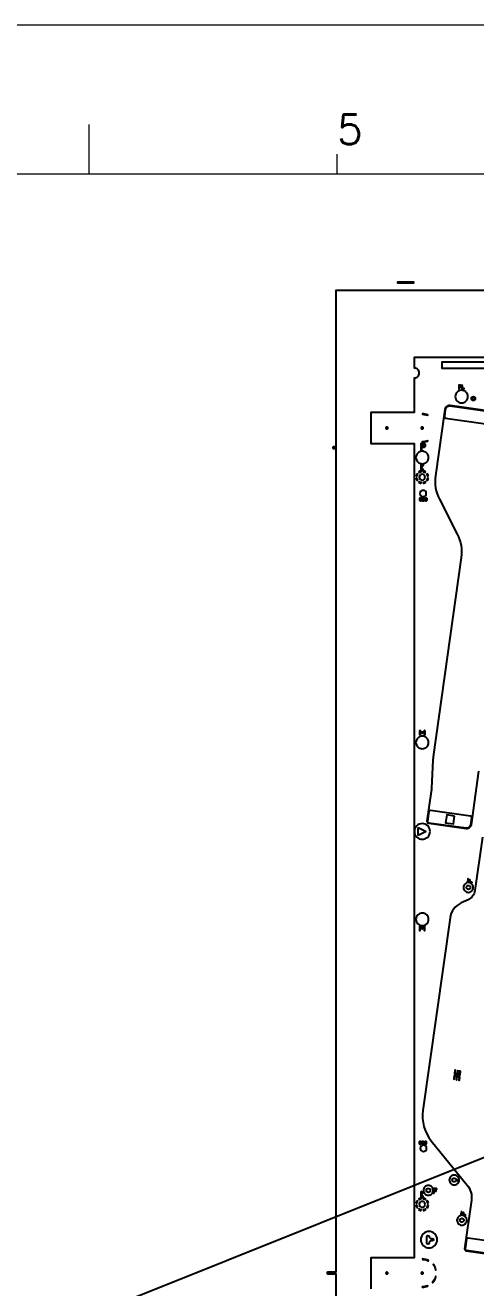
# Model space of a CAD drawing. Header units: millimetres. Extents: x 236 to 1271, y 167 to 899.
# Drawn here: x 753.5 to 868.1, y 577.7 to 898.9 of the extents above; entities that cross this region are included whole.
import ezdxf

# ---------------------------------------------------------------- set-up
doc = ezdxf.new("R2010")
doc.units = ezdxf.units.MM
doc.header["$LTSCALE"] = 23.1
doc.layers.get('0').update_dxf_attribs({"linetype": 'CONTINUOUS'})
doc.layers.add('0PAPERF', color=2, linetype='CONTINUOUS', lineweight=0, plot=False)
for name, color, linetype in [('bacode-b_layer2', 4, 'CONTINUOUS'), ('susa-b_layer1', 2, 'CONTINUOUS'), ('備註', 1, 'CONTINUOUS')]:
    doc.layers.add(name, color=color, linetype=linetype)
doc.styles.add('SIMPLEX', font='simplex.shx')

msp = doc.modelspace()

# ---------------------------------------------------------------- linework, layer by layer
at = {"lineweight": 0}
for p, q in [((769.79454, 861.02562), (769.79454, 873.64089)), ((832.87089, 861.02562), (832.87089, 866.07173)), ((1239.08258, 861.02562), (265.18374, 861.02562))]:
    msp.add_line(p, q, dxfattribs=at)
for p, q in [((853.34415, 784.71813), (853.20071, 784.86157)), ((854.24496, 785.29837), (854.24496, 785.50122)), ((853.20071, 782.98017), (853.34415, 783.12361)), ((853.49496, 692.78087), (853.49496, 694.78087)), ((853.49496, 694.78087), (855.49496, 693.78087)), ((855.49496, 693.78087), (853.49496, 692.78087)), ((853.34415, 599.71813), (853.20071, 599.86157)), ((853.20071, 597.98017), (853.34415, 598.12361)), ((854.24496, 600.29837), (854.24496, 600.50122))]:
    msp.add_line(p, q)
for points in [[(1128.49496, 581.22087, 1), (1128.49496, 581.62087), (1126.49496, 581.62087), (1126.49496, 831.42087), (979.69496, 831.42087), (979.69496, 833.42087, 1), (979.29496, 833.42087), (979.29496, 831.42087), (832.49496, 831.42087), (832.49496, 581.62087), (830.49496, 581.62087, 1), (830.49496, 581.22087), (832.49496, 581.22087), (832.49496, 331.42087), (979.29496, 331.42087), (979.29496, 329.42087, 1), (979.69496, 329.42087), (979.69496, 331.42087), (1126.49496, 331.42087), (1126.49496, 376.92087), (1117.54496, 376.92087), (1117.54496, 385.92087), (1126.49496, 385.92087), (1126.49496, 581.22087)], [(852.29496, 833.32087, 1), (852.29496, 833.52087), (848.29497, 833.52087, 1), (848.29497, 833.32087)], [(1100.49496, 812.42087, 0.414216), (1099.49496, 813.42087, 0.182679), (1098.83352, 813.17087), (859.49496, 813.17087), (859.49496, 811.67087), (1098.83352, 811.67087, 0.182679), (1099.49496, 811.42087, 0.414216)], [(865.07512, 806.33445, 1), (865.07512, 806.47445), (864.70803, 806.47445), (864.70803, 807.25875, 1), (864.56803, 807.25875), (864.56803, 806.40445, 0.414239), (864.63803, 806.33445)], [(866.09496, 804.42087, 0.414215), (864.49496, 806.02087, 0.414215), (862.89496, 804.42087, 0.414215), (864.49496, 802.82087, 0.414215)], [(855.87726, 799.74491, 0.092747), (854.58197, 800.01982, 1), (854.57955, 799.91985, -0.092747), (855.83886, 799.65257, 1)], [(845.74496, 796.42087, 0.414222), (845.49496, 796.67087, 0.414222), (845.24496, 796.42087, 0.414222), (845.49496, 796.17087, 0.414222)], [(854.74496, 796.42087, 0.414222), (854.49496, 796.67087, 0.414222), (854.24496, 796.42087, 0.414222), (854.49496, 796.17087, 0.414222)], [(832.24496, 791.42087, 0.414222), (831.99496, 791.67087, 0.414222), (831.74496, 791.42087, 0.414222), (831.99496, 791.17087, 0.414222)], [(856.09496, 788.92087, 0.414215), (854.49496, 790.52087, 0.414215), (852.89496, 788.92087, 0.414215), (854.49496, 787.32087, 0.414215)], [(855.24496, 783.92087, 0.414216), (854.49496, 784.67087, 0.414216), (853.74496, 783.92087, 0.414216), (854.49496, 783.17087, 0.414216)], [(855.52571, 779.75675, 0.414216), (854.72571, 780.55675, 0.414216), (853.92571, 779.75675, 0.414216), (854.72571, 778.95675, 0.414216)], [(854.30335, 778.01979, 1), (854.23264, 778.0905), (854.14794, 778.00581), (853.99069, 778.00581), (853.92064, 778.07585), (853.92064, 778.43178), (853.99069, 778.50183), (854.14794, 778.50183), (854.23264, 778.41714, 1), (854.30335, 778.48785), (854.20416, 778.58703, 0.200121), (854.16865, 778.60183), (853.96998, 778.60183, 0.200121), (853.93447, 778.58703), (853.83544, 778.488, 0.200121), (853.82064, 778.45249), (853.82064, 778.05514, 0.200121), (853.83544, 778.01963), (853.93447, 777.92061, 0.200121), (853.96998, 777.90581), (854.16865, 777.90581, 0.200121), (854.20416, 777.92061)], [(855.71799, 778.05514), (855.71799, 778.45249, 0.200121), (855.70319, 778.488), (855.60416, 778.58703, 0.200121), (855.56865, 778.60183), (855.36998, 778.60183, 0.200121), (855.33447, 778.58703), (855.23544, 778.488, 0.200121), (855.22064, 778.45249), (855.22064, 778.05514, 0.200121), (855.23544, 778.01963), (855.33447, 777.92061, 0.200121), (855.36998, 777.90581), (855.56865, 777.90581, 0.200121), (855.60416, 777.92061), (855.70319, 778.01963, 0.200121)], [(856.09496, 716.42087, 0.414215), (854.49496, 718.02087, 0.414215), (852.89496, 716.42087, 0.414215), (854.49496, 714.82087, 0.414215)], [(856.49496, 693.78087, 0.414214), (854.49496, 695.78087, 0.414214), (852.49496, 693.78087, 0.414214), (854.49496, 691.78087, 0.414214)], [(867.10829, 680.87471), (866.66611, 680.93686), (866.72826, 681.37903, 1), (866.57972, 681.39991), (866.51757, 680.95773), (866.14966, 681.00944), (866.236, 681.62377, 1), (866.08746, 681.64464), (865.99068, 680.95604, 0.41424), (866.05452, 680.87134), (867.08741, 680.72617, 1)], [(867.49107, 679.52411, 0.414215), (866.24107, 680.77411, 0.414215), (864.99107, 679.52411, 0.414215), (866.24107, 678.27411, 0.414215)], [(866.74107, 679.52411, -0.414217), (866.24107, 679.02411, -0.414217), (865.74107, 679.52411, -0.414217), (866.24107, 680.02411, -0.414217)], [(856.09496, 671.42087, 0.414215), (854.49496, 673.02087, 0.414215), (852.89496, 671.42087, 0.414215), (854.49496, 669.82087, 0.414215)], [(864.25966, 632.67459, 0.386732), (864.20306, 632.75815), (863.54961, 632.91633, 0.444113), (863.45766, 632.85364), (863.35721, 632.13886), (862.85024, 632.26157), (862.95278, 632.99117, 1), (862.80424, 633.01205), (862.69227, 632.21534, 0.386732), (862.74887, 632.13178), (864.05577, 631.81543, 0.444113), (864.14772, 631.87812)], [(864.06621, 631.29813, 0.386732), (864.00961, 631.38169), (862.70271, 631.69804, 0.444113), (862.61076, 631.63536), (862.49879, 630.83865, 1), (862.64733, 630.81778), (862.74782, 631.53279), (863.25478, 631.41007), (863.15225, 630.68048, 1), (863.30079, 630.6596), (863.40127, 631.37461), (863.90824, 631.25189), (863.8057, 630.5223, 1), (863.95424, 630.50142)], [(854.18621, 614.35713, 1), (854.1155, 614.42784), (854.03081, 614.34315), (853.87356, 614.34315), (853.80351, 614.4132), (853.80351, 614.76913), (853.87356, 614.83918), (854.03081, 614.83918), (854.1155, 614.75448, 1), (854.18621, 614.82519), (854.08703, 614.92438, 0.200121), (854.05152, 614.93918), (853.85285, 614.93918, 0.200121), (853.81734, 614.92438), (853.71831, 614.82535, 0.200121), (853.70351, 614.78984), (853.70351, 614.39249, 0.200121), (853.71831, 614.35698), (853.81734, 614.25795, 0.200121), (853.85285, 614.24315), (854.05152, 614.24315, 0.200121), (854.08703, 614.25795)], [(855.60398, 613.15704, 0.414216), (854.80398, 613.95704, 0.414216), (854.00398, 613.15704, 0.414216), (854.80398, 612.35704, 0.414216)], [(855.60086, 614.39249), (855.60086, 614.78984, 0.200121), (855.58606, 614.82535), (855.48703, 614.92438, 0.200121), (855.45152, 614.93918), (855.25285, 614.93918, 0.200121), (855.21734, 614.92438), (855.11831, 614.82535, 0.200121), (855.10351, 614.78984), (855.10351, 614.39249, 0.200121), (855.11831, 614.35698), (855.21734, 614.25795, 0.200121), (855.25285, 614.24315), (855.45152, 614.24315, 0.200121), (855.48703, 614.25795), (855.58606, 614.35698, 0.200121)], [(863.88476, 605.10292, 0.414215), (862.63476, 606.35292, 0.414215), (861.38476, 605.10292, 0.414215), (862.63476, 603.85292, 0.414215)], [(863.59752, 605.11909), (863.55577, 604.82201), (863.08621, 604.888, -0.289315), (862.63476, 604.60292, -0.414217), (862.13476, 605.10292, -0.414217), (862.63476, 605.60292, -0.366656), (863.12797, 605.18508)], [(857.29329, 602.46465, 0.414215), (856.04329, 603.71465, 0.414215), (854.79329, 602.46465, 0.414215), (856.04329, 601.21465, 0.414215)], [(856.54329, 602.46465, -0.414217), (856.04329, 601.96465, -0.414217), (855.54329, 602.46465, -0.414217), (856.04329, 602.96465, -0.414217)], [(855.24496, 598.92087, 0.414216), (854.49496, 599.67087, 0.414216), (853.74496, 598.92087, 0.414216), (854.49496, 598.17087, 0.414216)], [(865.83178, 594.87002, 0.414215), (864.58178, 596.12002, 0.414215), (863.33178, 594.87002, 0.414215), (864.58178, 593.62002, 0.414215)], [(865.08178, 594.87002, -0.414217), (864.58178, 594.37002, -0.414217), (864.08178, 594.87002, -0.414217), (864.58178, 595.37002, -0.414217)], [(865.449, 596.22062), (865.00683, 596.28276), (865.06897, 596.72494, 1), (864.92043, 596.74582), (864.85829, 596.30364), (864.49038, 596.35535), (864.57672, 596.96967, 1), (864.42818, 596.99055), (864.3314, 596.30195, 0.41424), (864.39523, 596.21724), (865.42813, 596.07208, 1)], [(858.3099, 589.90893, 0.414215), (856.2099, 592.00893, 0.414215), (854.1099, 589.90893, 0.414215), (856.2099, 587.80893, 0.414215)], [(857.0599, 589.60893), (856.7599, 589.60893, 0.414217), (856.2599, 589.10893, -1), (855.6599, 589.10893), (855.6599, 590.70893, -1), (856.2599, 590.70893, 0.414217), (856.7599, 590.20893), (857.0599, 590.20893, -1)], [(845.74496, 581.42087, 0.414222), (845.49496, 581.67087, 0.414222), (845.24496, 581.42087, 0.414222), (845.49496, 581.17087, 0.414222)], [(854.74496, 581.42087, 0.414222), (854.49496, 581.67087, 0.414222), (854.24496, 581.42087, 0.414222), (854.49496, 581.17087, 0.414222)], [(855.88611, 578.10052, 1), (855.84746, 578.19275, -0.095675), (854.54825, 577.92128, 1), (854.54978, 577.82129, 0.095675)]]:
    msp.add_lwpolyline(points, format="xyb", close=True)
for points in [[(841.49496, 577.42087), (841.49496, 585.42087), (852.49496, 585.42087), (852.49496, 693.78087), (852.49496, 792.42087), (841.49496, 792.42087), (841.49496, 800.42087), (852.49496, 800.42087), (852.49496, 809.17087, 0.414215), (853.74496, 810.42087, 0.414215), (852.49496, 811.67087), (852.49496, 814.42087), (1106.49496, 814.42087), (1106.49496, 811.67087, 0.414215), (1105.24496, 810.42087, 0.414215), (1106.49496, 809.17087), (1106.49496, 800.42087), (1117.49496, 800.42087), (1117.49496, 792.42087), (1106.49496, 792.42087), (1106.49496, 729.66498)], [(864.34512, 806.97432), (864.34512, 807.11604, 0.166398), (864.33065, 807.15899), (864.22138, 807.30137, 0.234442), (864.16551, 807.32875), (863.83803, 807.32875, 0.414239), (863.76803, 807.25875), (863.76803, 806.8316)], [(863.76803, 806.8316), (863.76803, 806.40445, 1), (863.90803, 806.40445), (863.90803, 806.7616), (864.16551, 806.7616, 0.234442), (864.22138, 806.78898), (864.33065, 806.93137, 0.166397), (864.34512, 806.97432)], [(871.08016, 800.77713), (861.57617, 802.11282, 0.147928), (861.00398, 802.02402), (860.78346, 801.9177, 0.250656), (860.22721, 801.15613), (857.85155, 784.25243, 0.154616), (858.85664, 778.29641), (863.4157, 769.40906, -0.154617), (864.42079, 763.45304), (857.30135, 712.79554, 0.021814), (857.21781, 711.92761), (856.84306, 704.77852, -0.02121), (856.76289, 703.93437), (855.70667, 696.41896, 0.414221), (856.13211, 695.85439), (865.63585, 694.51872, 0.147966), (866.20817, 694.60759), (866.42875, 694.71355, 0.250642), (866.98506, 695.47538), (868.90347, 709.12556, -0.256384)], [(855.32446, 791.88731), (855.32446, 792.13877, 0.163734), (855.29904, 792.21433), (855.11143, 792.46279, 0.23584), (855.0115, 792.51269), (854.25966, 792.51269, 0.414226), (854.13466, 792.38769), (854.13466, 791.63839)], [(854.13466, 791.63839), (854.13466, 790.88909, 1), (854.38466, 790.88909), (854.38466, 791.51339), (855.0115, 791.51339, 0.235848), (855.11143, 791.5633), (855.29904, 791.81176, 0.163746), (855.32446, 791.88731)], [(855.87726, 793.09683, 1), (855.83886, 793.18917, -0.099405), (854.4872, 792.92088, 1), (854.48698, 792.82088)], [(854.32368, 786.61581), (854.32368, 787.09515, 1), (854.17368, 787.09515), (854.17368, 785.65476, 1), (854.32368, 785.65476), (854.32368, 786.1341)], [(854.80711, 785.69734), (854.33979, 786.37495), (854.80711, 787.05257, 1), (854.68363, 787.13773), (854.32368, 786.61581)], [(852.91461, 784.17087), (853.11746, 784.17087, -0.106992), (853.34415, 784.71813)], [(853.55426, 785.21512), (853.6977, 785.07169, -0.106991), (854.24496, 785.29837)], [(854.32368, 786.1341), (854.68363, 785.61218, 1), (854.80711, 785.69734)], [(854.74496, 785.50122), (854.74496, 785.29837, -0.106992), (855.29222, 785.07169), (855.43566, 785.21512)], [(855.78921, 784.86157), (855.64578, 784.71813, -0.106991), (855.87246, 784.17087), (856.07531, 784.17087)], [(853.34415, 783.12361, -0.106993), (853.11746, 783.67087), (852.91461, 783.67087)], [(854.24496, 782.34052), (854.24496, 782.54337, -0.106992), (853.6977, 782.77006), (853.55427, 782.62662)], [(855.43566, 782.62662), (855.29222, 782.77006, -0.106991), (854.74496, 782.54337), (854.74496, 782.34052)], [(856.07531, 783.67087), (855.87246, 783.67087, -0.106992), (855.64578, 783.12361), (855.78921, 782.98017)], [(855.01799, 778.35316), (855.01799, 778.45249, 0.200121), (855.00319, 778.488), (854.90416, 778.58703, 0.200121), (854.86865, 778.60183), (854.66998, 778.60183, 0.200121), (854.63447, 778.58703), (854.53529, 778.48785, 1), (854.606, 778.41714), (854.69069, 778.50183), (854.84794, 778.50183), (854.91799, 778.43178), (854.91799, 778.37387), (854.84794, 778.30382), (854.76932, 778.30382, 0.251052), (854.72769, 778.28152), (854.52906, 777.98358, 0.599342), (854.57064, 777.90581), (854.96799, 777.90581, 1), (854.96799, 778.00581), (854.66407, 778.00581)], [(854.66407, 778.00581), (854.79608, 778.20382), (854.86865, 778.20382, 0.200121), (854.90416, 778.21862), (855.00319, 778.31765, 0.200121), (855.01799, 778.35316)], [(855.20595, 718.35656), (855.20595, 719.34994, 0.63678), (855.04174, 719.4266), (854.50992, 718.98342), (853.97811, 719.4266, 0.63678), (853.8139, 719.34994), (853.8139, 718.35656, 1), (854.0139, 718.35656), (854.0139, 719.13643)], [(854.0139, 719.13643), (854.44591, 718.77642, 0.362064), (854.57394, 718.77642), (855.00595, 719.13643)], [(855.00595, 719.13643), (855.00595, 718.35656, 1), (855.20595, 718.35656)], [(869.80486, 692.36636), (867.88645, 678.71618, -0.256384), (866.1588, 676.40337), (864.43701, 675.61943, 0.256388), (861.55745, 671.76483), (854.67291, 622.77873, 0.207998), (856.8042, 615.0939), (865.95145, 603.79764, -0.207969), (867.01672, 599.95583), (865.28436, 587.62945, 0.41437), (865.70976, 587.06462), (875.21375, 585.72892, 0.147928)], [(855.19339, 668.62536), (855.19339, 669.61874, 0.63678), (855.02917, 669.6954), (854.49736, 669.25222), (853.96554, 669.6954, 0.63678), (853.80133, 669.61874), (853.80133, 668.62536, 1), (854.00133, 668.62536), (854.00133, 669.40523)], [(854.00133, 669.40523), (854.43334, 669.04523, 0.362064), (854.56138, 669.04523), (854.99339, 669.40523)], [(854.99339, 669.40523), (854.99339, 668.62536, 1), (855.19339, 668.62536)], [(854.90086, 614.6905), (854.90086, 614.78984, 0.200121), (854.88606, 614.82535), (854.78703, 614.92438, 0.200121), (854.75152, 614.93918), (854.55285, 614.93918, 0.200121), (854.51734, 614.92438), (854.41815, 614.82519, 1), (854.48886, 614.75448), (854.57356, 614.83918), (854.73081, 614.83918), (854.80086, 614.76913), (854.80086, 614.71121), (854.73081, 614.64116), (854.65218, 614.64116, 0.251052), (854.61056, 614.61886), (854.41193, 614.32092, 0.599342), (854.45351, 614.24315), (854.85086, 614.24315, 1), (854.85086, 614.34315), (854.54693, 614.34315)], [(854.54693, 614.34315), (854.67894, 614.54116), (854.75152, 614.54116, 0.200121), (854.78703, 614.55596), (854.88606, 614.65499, 0.200121), (854.90086, 614.6905)], [(854.32368, 601.61581), (854.32368, 602.09515, 1), (854.17368, 602.09515), (854.17368, 600.65476, 1), (854.32368, 600.65476), (854.32368, 601.1341)], [(854.80711, 600.69734), (854.33979, 601.37495), (854.80711, 602.05257, 1), (854.68363, 602.13773), (854.32368, 601.61581)], [(854.32368, 601.1341), (854.68363, 600.61218, 1), (854.80711, 600.69734)], [(858.12181, 602.76189, 1), (858.12181, 602.91189), (857.42645, 602.91189, 0.414241), (857.35145, 602.83689), (857.35145, 602.31536)], [(857.35145, 602.31536), (857.35145, 601.79384, 1), (857.50145, 601.79384), (857.50145, 602.24036), (857.94797, 602.24036, 1), (857.94797, 602.39036), (857.50145, 602.39036), (857.50145, 602.76189), (858.12181, 602.76189)], [(852.91461, 599.17087), (853.11746, 599.17087, -0.106992), (853.34415, 599.71813)], [(853.34415, 598.12361, -0.106993), (853.11746, 598.67087), (852.91461, 598.67087)], [(853.55426, 600.21512), (853.6977, 600.07169, -0.106991), (854.24496, 600.29837)], [(854.24496, 597.34052), (854.24496, 597.54337, -0.106992), (853.6977, 597.77006), (853.55427, 597.62662)], [(854.74496, 600.50122), (854.74496, 600.29837, -0.106992), (855.29222, 600.07169), (855.43566, 600.21512)], [(855.43566, 597.62662), (855.29222, 597.77006, -0.106991), (854.74496, 597.54337), (854.74496, 597.34052)], [(855.78921, 599.86157), (855.64578, 599.71813, -0.106991), (855.87246, 599.17087), (856.07531, 599.17087)], [(856.07531, 598.67087), (855.87246, 598.67087, -0.106992), (855.64578, 598.12361), (855.78921, 597.98017)], [(854.60764, 585.0191, 1), (854.60451, 584.91915, -0.105767), (856.02615, 584.56816, 1), (856.0699, 584.65809)], [(857.37308, 583.58338, 1), (857.29313, 583.52331, -0.102768), (857.89897, 582.23495, 1), (857.99622, 582.25821)], [(857.96774, 580.4723, 1), (857.87128, 580.49865, -0.112739), (857.1362, 579.12438, 1), (857.21167, 579.05877)]]:
    msp.add_lwpolyline(points, format="xyb")
for points in [[(864.20512, 806.99775), (864.13133, 806.9016), (863.90803, 806.9016), (863.90803, 807.18875), (864.13133, 807.18875), (864.20512, 807.0926)], [(855.07446, 791.92921), (854.94925, 791.76339), (854.38466, 791.76339), (854.38466, 792.26269), (854.94925, 792.26269), (855.07446, 792.09688)], [(855.61799, 778.07585), (855.54794, 778.00581), (855.39069, 778.00581), (855.32064, 778.07585), (855.32064, 778.43178), (855.39069, 778.50183), (855.54794, 778.50183), (855.61799, 778.43178)], [(864.10169, 632.62836), (864.01066, 631.98068), (863.5037, 632.1034), (863.59472, 632.75107)], [(855.50086, 614.4132), (855.43081, 614.34315), (855.27356, 614.34315), (855.20351, 614.4132), (855.20351, 614.76913), (855.27356, 614.83918), (855.43081, 614.83918), (855.50086, 614.76913)]]:
    msp.add_lwpolyline(points, close=True)
for radius in [0.5, 0.35]:
    msp.add_circle((867.49496, 803.92087), radius)
for centre, radius, start, end in [((854.49495, 796.42087), 3.6, 269.873149, 292.580117), ((854.49496, 783.92087), 1.6, 143.989402, 171.010778), ((854.49496, 783.92087), 1.6, 98.989222, 126.010598), ((854.49496, 783.92087), 1.6, 53.989402, 81.010778), ((854.49496, 783.92087), 1.6, 8.989222, 36.010598), ((854.49496, 783.92087), 1.6, 188.989389, 216.010785), ((854.49496, 783.92087), 1.6, 233.989373, 261.01066), ((854.49496, 783.92087), 1.6, 278.989222, 306.010598), ((854.49496, 783.92087), 1.6, 323.989402, 351.010778), ((854.49496, 598.92087), 1.6, 143.989402, 171.010778), ((854.49496, 598.92087), 1.6, 188.989389, 216.010785), ((854.49496, 598.92087), 1.6, 98.989222, 126.010598), ((854.49496, 598.92087), 1.6, 233.989373, 261.01066), ((854.49496, 598.92087), 1.6, 53.989402, 81.010778), ((854.49496, 598.92087), 1.6, 278.989222, 306.010598), ((854.49496, 598.92087), 1.6, 8.989222, 36.010598), ((854.49496, 598.92087), 1.6, 323.989402, 351.010778), ((854.49497, 581.42086), 3.6, 64.056723, 88.206395), ((854.49495, 581.42087), 3.60001, 13.449879, 36.919746), ((854.49495, 581.42086), 3.6, 318.994101, 344.722898)]:
    msp.add_arc(centre, radius, start, end)
at = {"layer": '0PAPERF', "lineweight": 0}
msp.add_line((1270.88047, 898.88662), (236.16504, 898.88662), dxfattribs=at)
at = {"layer": 'bacode-b_layer2', "linetype": 'Continuous'}
msp.add_lwpolyline([(862.69943, 697.68733), (860.71889, 697.96568), (860.44055, 695.98514), (862.42108, 695.70679)], close=True, dxfattribs=at)
at = {"layer": 'susa-b_layer1', "linetype": 'Continuous'}
for points in [[(871.35087, 800.23378, 0.414219), (871.05298, 800.6291), (861.54924, 801.96476, 0.148072), (861.06254, 801.88901), (860.84276, 801.78344, 0.25078), (860.36954, 801.13561), (860.11696, 799.33844, 0.414006), (860.41489, 798.94337), (870.6146, 797.5099, 0.414005), (871.00989, 797.80754)], [(867.08377, 697.29443, 0.414006), (866.78584, 697.6895), (856.58613, 699.12297, 0.414005), (856.19085, 698.82533), (855.84986, 696.39909, 0.414216), (856.14776, 696.00377), (865.65149, 694.66811, 0.148075), (866.1382, 694.74386), (866.35797, 694.84943, 0.250782), (866.8312, 695.49726)], [(876.66197, 588.50484, 0.414006), (876.36404, 588.89991), (866.16432, 590.33338, 0.414005), (865.76904, 590.03574), (865.42806, 587.6095, 0.414219), (865.72595, 587.21418), (875.22968, 585.87852, 0.148072), (875.71639, 585.95427), (875.93616, 586.05984, 0.25078), (876.40939, 586.70767)]]:
    msp.add_lwpolyline(points, format="xyb", close=True, dxfattribs=at)
at = {"layer": '備註'}
msp.add_line((1095.36267, 701.18659), (781.22946, 575.11039), dxfattribs=at)

# ---------------------------------------------------------------- texts
at = {"lineweight": 0, "style": 'SIMPLEX'}
msp.add_text('5', height=7.56916, dxfattribs=at).set_placement((832.87089, 868.59479))

doc.saveas('drawing.dxf')
